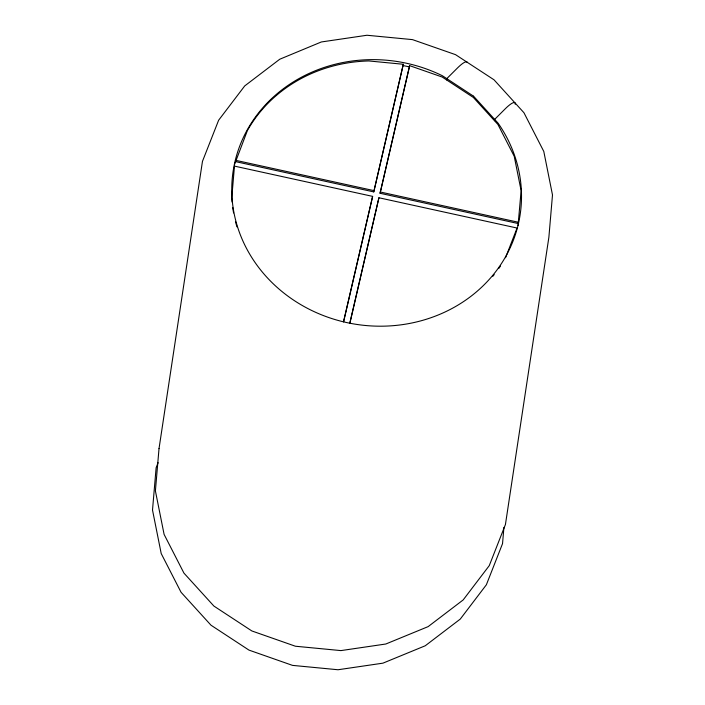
<?xml version="1.0" encoding="UTF-8"?>
<svg xmlns="http://www.w3.org/2000/svg" width="705" height="705" viewBox="0 0 705 705"><rect width="100%" height="100%" fill="white"/><g stroke="black" fill="none" stroke-linecap="round" stroke-linejoin="round"><path stroke-width="1.06" d="M518.043 225.529L521.118 190.632L514.218 156.272L497.933 124.494L473.363 97.466L442.194 77.03L409.596 65.644L380.065 193.276L518.219 223.547M503.925 527.384L502.533 543.652L486.371 584.771L460.277 619.078L425.247 645.771L382.93 663.158L338.03 669.75L292.513 665.379L248.971 650.107L210.989 625.203L181.053 592.27L161.207 553.557L152.509 510.05L156.122 467.75L158.105 462.665M235.62 161.63L247.349 130.654A145.133 132.998 8.6 0 1 368.838 60.956L403.304 64.27L373.765 191.901L235.62 161.63L234.536 164.415M232.095 202.071A145.133 132.998 8.6 0 1 231.769 197.744L234.474 166.116L372.628 196.378L343.591 321.868M373.765 191.901L403.304 64.27M505.538 257.73L517.073 228.032L378.92 197.761L349.883 323.251M409.596 65.644L409.411 66.922L403.11 65.547M446.6 79.921L446.794 78.643L457.563 67.9A16.127 3.622 -49.6 0 1 467.248 62.252M494.461 120.678L494.646 119.401L505.414 108.649A16.127 3.622 -49.6 0 1 515.223 104.287M343.529 321.665L372.628 196.378M349.83 323.04L378.92 197.761M380.065 193.276L409.156 67.997M235.814 160.352L373.958 190.623M380.259 191.998L518.413 222.269M500.541 265.891A145.133 132.998 8.6 0 1 498.717 268.552M494.187 274.615A145.133 132.998 8.6 0 1 492.83 276.298M236.959 226.887A145.133 132.998 8.6 0 1 235.479 221.573M233.584 212.936A145.133 132.998 8.6 0 1 232.712 207.499M159.022 448.6L155.4 490.9L164.106 534.408L183.952 573.121L213.888 606.053L251.861 630.957L295.404 646.229L340.929 650.6L385.82 644.009L428.138 626.622L463.176 599.929L489.27 565.621L505.432 524.502L548.878 237.25L552.491 194.95L543.793 151.443L523.947 112.73L494.011 79.797L455.536 54.655L412.487 39.621L366.97 35.25L321.339 41.965L279.753 59.229L244.723 85.922L218.629 120.229L202.467 161.348L159.022 448.6M473.557 96.188L442.387 75.752A145.133 132.998 8.6 0 0 232.835 173.28A145.133 132.998 8.6 0 0 409.252 323.507A145.133 132.998 8.6 0 0 498.127 123.216L473.557 96.188"/></g></svg>
